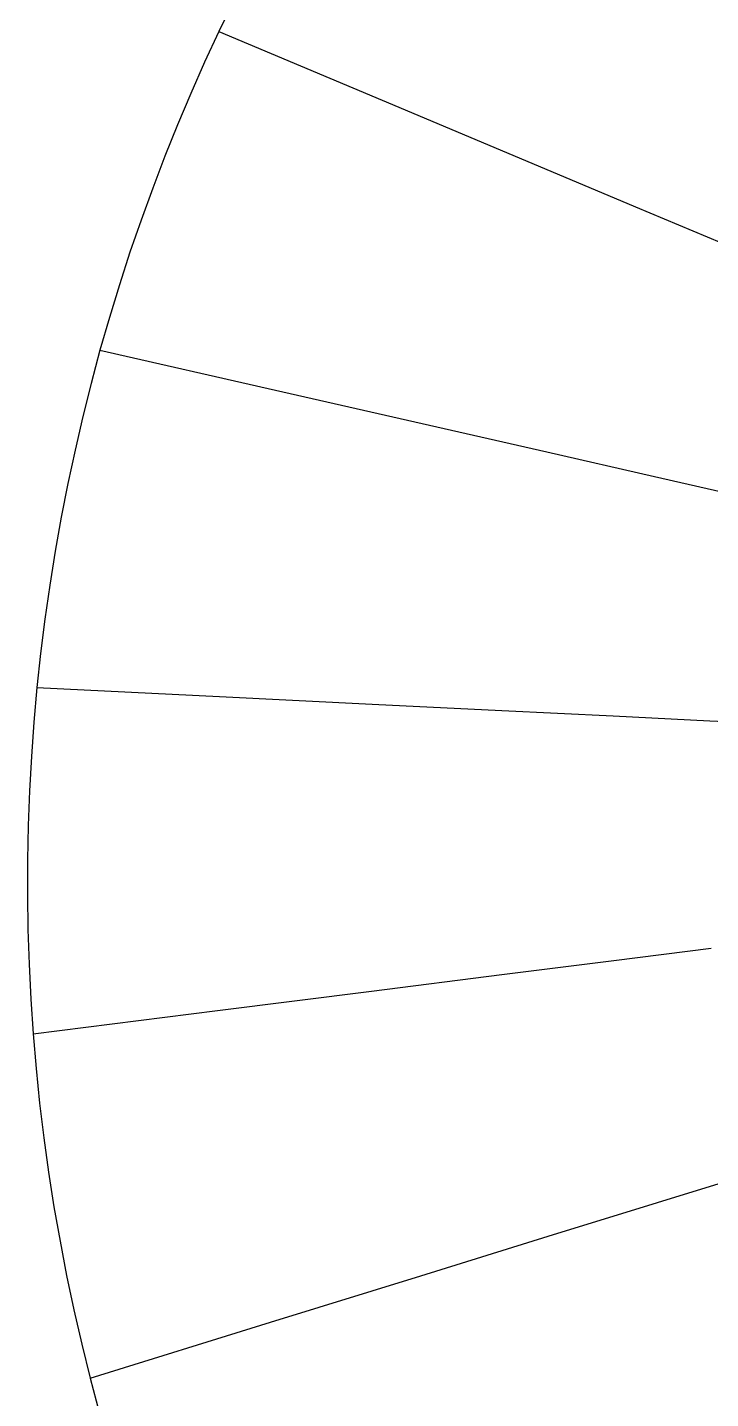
# Model space of a CAD drawing. Extents: x -36224 to 36225, y -38121 to 34420.
# Drawn here: x -36224 to -23733, y -11282 to 13782 of the extents above; entities that cross this region are included whole.
import ezdxf

# ---------------------------------------------------------------- set-up
doc = ezdxf.new("R2010")
doc.units = 0
doc.layers.add('MERIDIANS', color=7, linetype='Continuous')
doc.layers.add('PARALLELS', color=7, linetype='Continuous')

msp = doc.modelspace()

# ---------------------------------------------------------------- linework, layer by layer
at = {"layer": 'MERIDIANS'}
for p, q in [((-32723.18963, 13707.12991), (-29738.95052, 12452.01057)), ((-29738.95052, 12452.01057), (-27235.74005, 11399.20357)), ((-27235.74005, 11399.20357), (-25106.69922, 10503.76583)), ((-25106.69922, 10503.76583), (-23272.72853, 9732.4295)), ((-34897.05489, 7879.4464), (-31691.08853, 7150.4525)), ((-31691.08853, 7150.4525), (-29005.54946, 6539.79682)), ((-29005.54946, 6539.79682), (-26724.05547, 6021.01558)), ((-26724.05547, 6021.01558), (-24760.68958, 5574.57242)), ((-24760.68958, 5574.57242), (-23052.27663, 5186.10215)), ((-36049.50075, 1713.81162), (-32712.03886, 1549.99237)), ((-32712.03886, 1549.99237), (-29920.36815, 1412.96327)), ((-29920.36815, 1412.96327), (-27551.58247, 1296.69147)), ((-27551.58247, 1296.69147), (-25515.20548, 1196.73594)), ((-25515.20548, 1196.73594), (-23744.8472, 1109.83794)), ((-23744.8472, 1109.83794), (-22190.68852, 1033.55209)), ((-25500.24465, -3272.70841), (-23720.84593, -3048.22504)), ((-27548.89136, -3531.15926), (-25500.24465, -3272.70841)), ((-29934.47169, -3832.1166), (-27548.89136, -3531.15926)), ((-32749.42329, -4187.24208), (-29934.47169, -3832.1166)), ((-36119.68044, -4612.42316), (-32749.42329, -4187.24208)), ((-24702.19072, -7697.84956), (-22968.82183, -7161.59334)), ((-26699.6488, -8315.80764), (-24702.19072, -7697.84956)), ((-29028.06151, -9036.15391), (-26699.6488, -8315.80764)), ((-31778.93841, -9887.19886), (-29028.06151, -9036.15391)), ((-35077.30685, -10907.6225), (-31778.93841, -9887.19886))]:
    msp.add_line(p, q, dxfattribs=at)
at = {"layer": 'PARALLELS'}
for p, q in [((-32452.76347, 14265.00843), (-32723.18963, 13707.12991)), ((-32723.18963, 13707.12991), (-32984.25077, 13144.26253)), ((-32984.25077, 13144.26253), (-33235.84961, 12576.55672)), ((-33235.84961, 12576.55672), (-33477.89103, 12004.16495)), ((-33477.89103, 12004.16495), (-33710.28209, 11427.24172)), ((-33710.28209, 11427.24172), (-33932.9321, 10845.94358)), ((-33932.9321, 10845.94358), (-34145.75265, 10260.42906)), ((-34145.75265, 10260.42906), (-34348.65766, 9670.85867)), ((-34348.65766, 9670.85867), (-34541.56346, 9077.39486)), ((-34541.56346, 9077.39486), (-34724.3888, 8480.20201)), ((-34724.3888, 8480.20201), (-34897.05489, 7879.4464)), ((-34897.05489, 7879.4464), (-35059.4855, 7275.29617)), ((-35059.4855, 7275.29617), (-35211.60697, 6667.92129)), ((-35211.60697, 6667.92129), (-35353.34827, 6057.49356)), ((-35353.34827, 6057.49356), (-35484.64105, 5444.1865)), ((-35484.64105, 5444.1865), (-35605.41968, 4828.17543)), ((-35605.41968, 4828.17543), (-35715.62132, 4209.63731)), ((-35715.62132, 4209.63731), (-35815.18593, 3588.75081)), ((-35815.18593, 3588.75081), (-35904.05637, 2965.6962)), ((-35904.05637, 2965.6962), (-35982.1784, 2340.65533)), ((-35982.1784, 2340.65533), (-36049.50075, 1713.81162)), ((-36049.50075, 1713.81162), (-36105.97518, 1085.34995)), ((-36105.97518, 1085.34995), (-36151.55651, 455.45669)), ((-36151.55651, 455.45669), (-36186.20265, -175.68042)), ((-36186.20265, -175.68042), (-36209.8747, -807.87224)), ((-36209.8747, -807.87224), (-36222.53692, -1440.92836)), ((-36222.53692, -1440.92836), (-36224.15686, -2074.65707)), ((-36224.15686, -2074.65707), (-36214.70533, -2708.8655)), ((-36214.70533, -2708.8655), (-36194.15649, -3343.35959)), ((-36194.15649, -3343.35959), (-36162.48788, -3977.9442)), ((-36162.48788, -3977.9442), (-36119.68044, -4612.42316)), ((-36119.68044, -4612.42316), (-36065.7186, -5246.59931)), ((-36065.7186, -5246.59931), (-36000.59028, -5880.27456)), ((-36000.59028, -5880.27456), (-35924.28694, -6513.24999)), ((-35924.28694, -6513.24999), (-35836.80362, -7145.32587)), ((-35836.80362, -7145.32587), (-35738.13898, -7776.30173)), ((-35738.13898, -7776.30173), (-35628.29533, -8405.97647)), ((-35628.29533, -8405.97647), (-35507.27869, -9034.14837)), ((-35507.27869, -9034.14837), (-35375.09878, -9660.6152)), ((-35375.09878, -9660.6152), (-35231.76907, -10285.17426)), ((-35231.76907, -10285.17426), (-35077.30685, -10907.6225)), ((-35077.30685, -10907.6225), (-34911.73319, -11527.75654))]:
    msp.add_line(p, q, dxfattribs=at)

doc.saveas('drawing.dxf')
